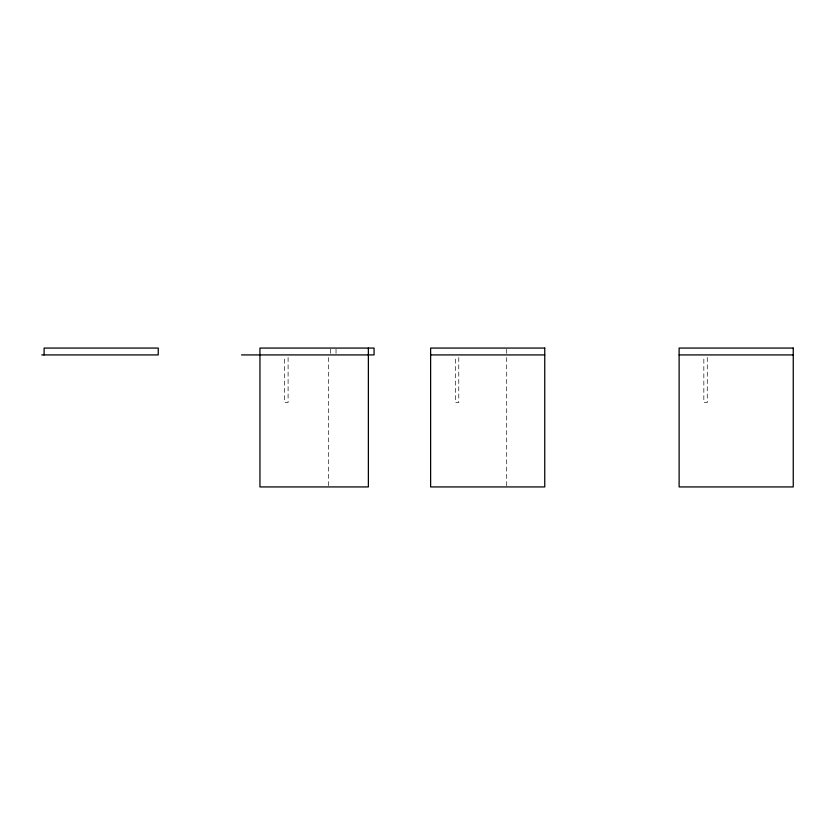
<?xml version="1.0" encoding="UTF-8"?>
<svg xmlns="http://www.w3.org/2000/svg" width="835" height="835" viewBox="0 0 835 835"><rect width="100%" height="100%" fill="white"/><g stroke="black" fill="none" stroke-linecap="round" stroke-linejoin="round"><path stroke-width="0.63" stroke-dasharray="4.17 3.13" d="M707.266 357.484L707.266 402.47L703.842 402.47L703.842 357.484M506.709 349.207L506.709 353.779M506.709 357.505L506.709 486.93M458.78 357.484L458.78 402.47L455.357 402.47L455.357 357.484M336.025 349.207L336.025 353.779M330.326 349.207L330.326 353.779M328.416 357.505L328.416 485.636M288.096 357.484L288.096 402.47L284.672 402.47L284.672 357.484"/><path stroke-width="1.25" d="M41.75 354.917L158.243 354.917L158.243 348.07L44.109 348.07L44.109 354.917M241.524 354.917L374.07 354.917L374.07 348.07L259.946 348.07L259.946 486.93L368.371 486.93L368.371 348.07M430.62 354.917L544.754 354.917M679.116 354.917L793.25 354.917M544.754 348.07L430.62 348.07L430.62 486.93L544.754 486.93L544.754 348.07M793.25 348.07L679.116 348.07L679.116 486.93L793.25 486.93L793.25 348.07"/></g></svg>
